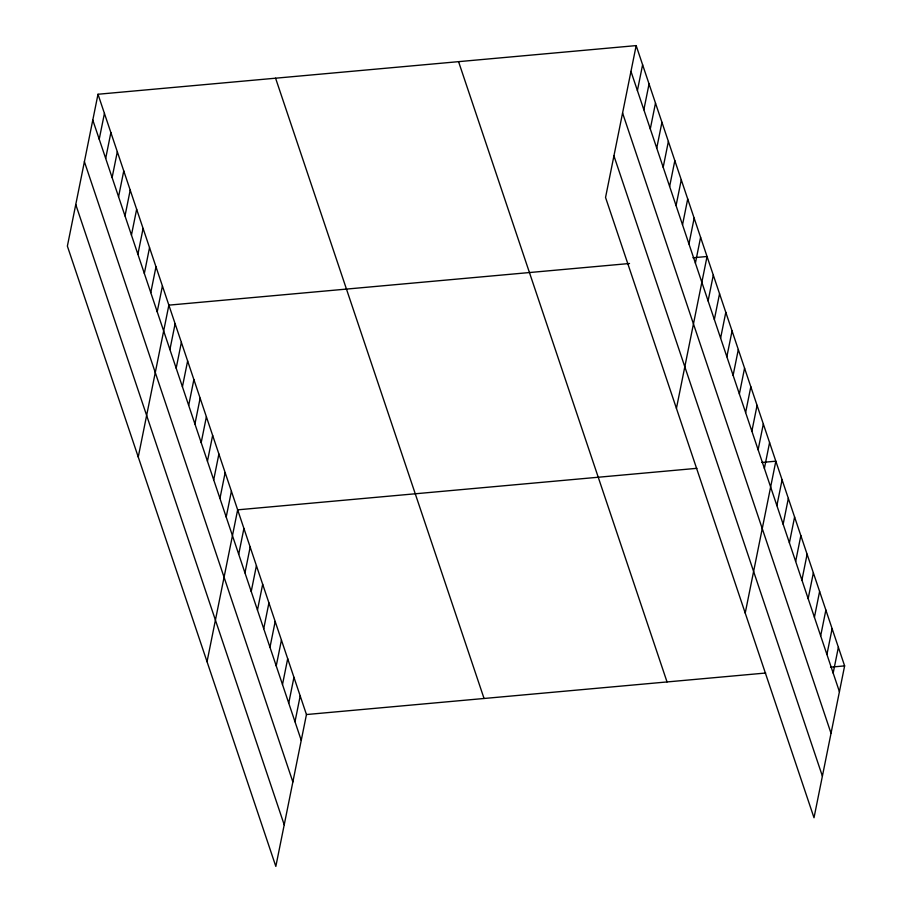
<?xml version="1.0" encoding="UTF-8"?>
<svg xmlns="http://www.w3.org/2000/svg" width="912" height="912" viewBox="0 0 912 912"><rect width="100%" height="100%" fill="white"/><g stroke="black" fill="none" stroke-linecap="round" stroke-linejoin="round"><path stroke-width="1.37" d="M97.994 94.255L67.374 246.115L275.834 866.4L306.455 714.541L97.994 94.255L636.166 45.6L844.626 665.885L814.006 817.745L605.545 197.459L636.166 45.6M99.226 139.228L104.435 113.419M105.678 158.403L110.876 132.593M112.119 177.578L117.317 151.768M118.56 196.753L123.758 170.943M125.001 215.916L130.211 190.118M131.442 235.091L136.652 209.281M137.894 254.266L143.093 228.456M144.335 273.44L149.534 247.631M150.776 292.604L155.975 266.806M157.217 311.779L162.427 285.98M138.248 457.015L168.868 305.144L629.519 263.5M169.917 349.558L175.115 323.76M176.176 368.174L181.374 342.365M182.423 386.779L187.633 360.97M188.681 405.384L193.88 379.586M194.929 424L200.138 398.191M201.187 442.605L206.386 416.795M207.446 461.21L212.644 435.412M213.693 479.826L218.903 454.016M219.952 498.431L225.15 472.621M226.199 517.036L231.409 491.237M207.035 661.702L237.656 509.842L696.905 468.323M238.705 554.257L243.914 528.447M244.963 572.861L250.173 547.063M251.222 591.478L256.42 565.668M257.469 610.082L262.679 584.273M263.728 628.687L268.926 602.889M269.975 647.303L275.185 621.494M276.233 665.908L281.432 640.099M282.492 684.513L287.69 658.715M288.739 703.129L293.949 677.32M294.998 721.734L300.196 695.924M637.408 90.573L642.607 64.775M643.849 109.748L649.059 83.95M650.29 128.923L655.5 103.113M656.743 148.097L661.941 122.288M663.184 167.272L668.382 141.463M669.625 186.436L674.834 160.637M676.066 205.61L681.275 179.812M682.518 224.785L687.716 198.976M688.959 243.96L694.157 218.15M695.4 263.135L700.598 237.325M676.43 408.359L707.051 256.5L692.949 257.765M708.1 300.914L713.298 275.105M714.347 319.519L719.557 293.71M720.605 338.124L725.804 312.326M726.853 356.74L732.062 330.931M733.111 375.345L738.321 349.535M739.37 393.95L744.568 368.152M745.617 412.566L750.827 386.756M751.876 431.171L757.074 405.361M758.123 449.776L763.333 423.977M764.381 468.392L769.58 442.582M745.218 613.058L775.838 461.187L761.748 462.464M776.887 505.601L782.097 479.803M783.146 524.218L788.344 498.408M789.393 542.822L794.603 517.013M795.652 561.427L800.85 535.629M801.91 580.043L807.109 554.234M808.157 598.648L813.367 572.839M814.416 617.253L819.614 591.455M820.663 635.869L825.873 610.06M826.922 654.474L832.12 628.664M833.169 673.079L838.379 647.281M306.455 714.541L765.704 673.022M830.536 667.162L844.626 665.885M630.967 71.41L839.428 691.695M622.577 113.008L831.037 733.294M613.936 155.861L822.396 776.146M458.565 61.651L667.037 681.937M275.584 78.193L484.055 698.478M92.785 120.053L301.245 740.339M84.394 161.652L292.866 781.937M75.753 204.516L284.213 824.801"/></g></svg>
